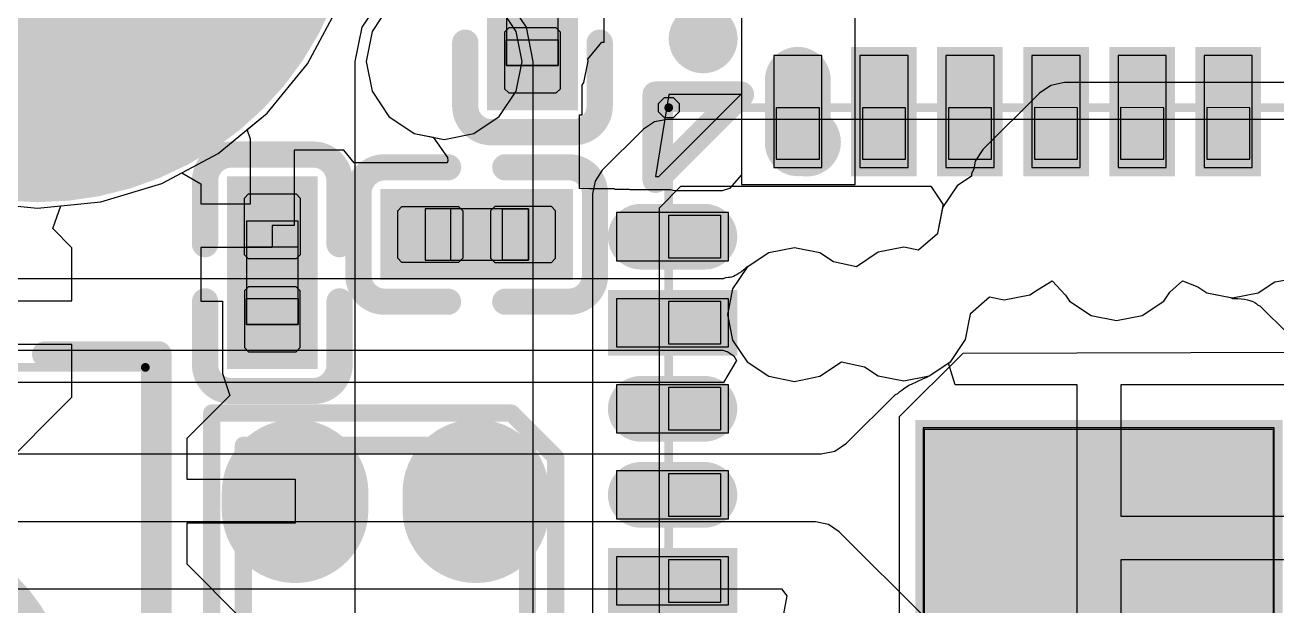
# Model space of a CAD drawing. Header units: millimetres. Extents: x 68 to 210, y 61 to 114.
# Drawn here: x 73.5 to 80.78, y 82.66 to 86.04 of the extents above; entities that cross this region are included whole.
import ezdxf

# ---------------------------------------------------------------- set-up
doc = ezdxf.new("R2010")
doc.units = ezdxf.units.MM
for name, color, linetype in [('BottomLayer', 5, 'Continuous'), ('BottomOverlay', 54, 'Continuous'), ('BottomPaste', 16, 'Continuous'), ('BottomSolder', 6, 'Continuous'), ('KeepOutLayer', 6, 'Continuous'), ('Mechanical15', 56, 'Continuous'), ('Mechanical4', 56, 'Continuous'), ('Mechanical5', 56, 'Continuous'), ('Mechanical6', 56, 'Continuous'), ('MidLayer1', 16, 'Continuous'), ('MidLayer2', 76, 'Continuous'), ('MultiLayer', 9, 'Continuous'), ('TopLayer', 1, 'Continuous'), ('TopOverlay', 2, 'Continuous'), ('TopSolder', 216, 'Continuous')]:
    doc.layers.add(name, color=color, linetype=linetype)

msp = doc.modelspace()

# ---------------------------------------------------------------- linework, layer by layer
at = {"layer": 'BottomLayer'}
for p, q in [((77.6656, 90.0667), (77.6656, 85.1137)), ((78.326, 85.1137), (78.326, 89.9311)), ((76.8677, 85.9407), (76.8677, 86.2519)), ((75.1455, 85.815), (75.3198, 86.1411)), ((75.6179, 86.1496), (75.5197, 86.0026)), ((77.6656, 86.1296), (77.6656, 85.1708)), ((75.5197, 86.0026), (75.4852, 85.8291)), ((76.773, 85.8425), (76.8536, 85.9407)), ((76.8536, 85.9407), (76.8677, 85.9407)), ((74.9109, 85.5292), (75.1455, 85.815)), ((75.4852, 85.8291), (75.5197, 85.6557)), ((76.7507, 85.7066), (76.7754, 85.8305)), ((76.7754, 85.8305), (76.773, 85.8425)), ((76.7407, 85.6915), (76.7507, 85.7066)), ((76.7407, 85.5193), (76.7407, 85.6915)), ((75.5197, 85.6557), (75.6179, 85.5087)), ((74.7938, 85.4331), (74.9109, 85.5292)), ((76.7256, 85.0905), (76.7256, 85.5193)), ((76.7256, 85.5193), (76.7407, 85.5193)), ((75.6179, 85.5087), (75.7649, 85.4104)), ((74.8134, 85.3783), (74.7938, 85.4331)), ((74.8134, 85.0023), (74.8134, 85.3783)), ((75.7649, 85.4104), (75.8745, 85.3886)), ((75.8745, 85.3886), (75.9571, 85.2711)), ((75.3564, 85.3135), (75.0674, 85.3135)), ((75.0674, 85.3135), (75.0674, 84.8753)), ((75.4152, 85.2395), (75.3564, 85.3135)), ((75.3564, 85.3135), (75.3564, 85.3135)), ((75.9561, 85.2395), (75.4152, 85.2395)), ((75.9605, 85.2519), (75.9561, 85.2395)), ((75.9571, 85.2711), (75.9605, 85.2519)), ((74.299, 85.1203), (74.4154, 85.1825)), ((74.4154, 85.1825), (74.5244, 85.1173)), ((77.6656, 85.1708), (77.5959, 85.0912)), ((73.9452, 85.013), (74.299, 85.1203)), ((74.5244, 85.1173), (74.5244, 85.0023)), ((76.7826, 85.0892), (76.7256, 85.0905)), ((76.926, 85.088), (76.7826, 85.0892)), ((76.9312, 85.0858), (76.926, 85.088)), ((77.0132, 85.085), (76.9312, 85.0858)), ((77.0192, 85.0825), (77.0132, 85.085)), ((77.2526, 85.0825), (77.0192, 85.0825)), ((77.277, 85.0776), (77.2526, 85.0825)), ((77.5959, 85.0912), (77.5535, 85.0776)), ((77.6656, 85.1137), (78.326, 85.1137)), ((73.7122, 84.9901), (73.9452, 85.013)), ((77.5535, 85.0776), (77.277, 85.0776)), ((73.6649, 84.8578), (73.7122, 84.9901)), ((74.5244, 85.0023), (74.8134, 85.0023)), ((75.0674, 84.8753), (74.9404, 84.8753)), ((74.9404, 84.8753), (74.9404, 84.7483)), ((73.7761, 84.7465), (73.6649, 84.8578)), ((73.7761, 84.439), (73.7761, 84.7465)), ((74.9404, 84.7483), (74.5244, 84.7483)), ((74.5244, 84.7483), (74.5244, 84.437)), ((79.341, 84.4732), (79.3851, 84.5026)), ((79.3851, 84.5026), (79.4705, 84.5536)), ((79.4705, 84.5536), (79.5479, 84.4703)), ((80.1536, 84.4878), (80.2269, 84.5541)), ((80.2269, 84.5541), (80.3163, 84.5201)), ((80.3163, 84.5201), (80.3693, 84.4847)), ((80.6667, 84.4847), (80.7633, 84.5493)), ((80.7633, 84.5493), (80.8434, 84.5622)), ((72.8421, 84.439), (73.7761, 84.439)), ((74.5244, 84.437), (74.6514, 84.437)), ((74.6514, 84.437), (74.6514, 84.0156)), ((78.9968, 84.365), (79.106, 84.4608)), ((79.106, 84.4608), (79.1924, 84.4436)), ((79.1924, 84.4436), (79.341, 84.4732)), ((79.5479, 84.4703), (79.5702, 84.4369)), ((79.5702, 84.4369), (79.6962, 84.3526)), ((79.9936, 84.3526), (80.1196, 84.4369)), ((80.1196, 84.4369), (80.1536, 84.4878)), ((80.3693, 84.4847), (80.518, 84.4552)), ((80.518, 84.4552), (80.6667, 84.4847)), ((78.9668, 84.2124), (78.9964, 84.361)), ((78.996, 84.363), (78.9968, 84.365)), ((78.9964, 84.361), (78.996, 84.363)), ((79.6962, 84.3526), (79.8449, 84.3231)), ((79.8449, 84.3231), (79.9936, 84.3526)), ((78.8826, 84.0863), (78.9668, 84.2124)), ((73.7761, 84.185), (72.9691, 84.185)), ((73.7761, 83.8775), (73.7761, 84.185)), ((80.9879, 84.1375), (78.9511, 84.1327)), ((78.9511, 84.1327), (78.5825, 83.7641)), ((78.868, 84.0766), (78.8826, 84.0863)), ((78.9065, 83.9496), (78.868, 84.0766)), ((74.6514, 84.0156), (74.6514, 84.0156)), ((74.6514, 84.0156), (74.694, 83.8886)), ((79.616, 83.9496), (78.9065, 83.9496)), ((79.616, 83.0606), (79.616, 83.9496)), ((81.013, 83.9496), (79.87, 83.9496)), ((79.87, 83.9496), (79.87, 83.1876)), ((73.3416, 83.443), (73.7761, 83.8775)), ((74.694, 83.8886), (74.4437, 83.6383)), ((78.5825, 83.7641), (78.5825, 82.108)), ((74.4437, 83.6383), (74.4437, 83.4008)), ((74.4437, 83.4008), (75.0727, 83.4008)), ((75.0727, 83.4008), (75.0727, 83.1468)), ((75.0727, 83.1468), (74.4437, 83.1468)), ((74.4437, 83.1468), (74.4437, 82.9093)), ((79.87, 83.1876), (81.013, 83.1876)), ((79.616, 82.1716), (79.616, 83.0606)), ((74.4437, 82.9093), (74.7582, 82.5948)), ((81.013, 82.9336), (79.87, 82.9336)), ((79.87, 82.9336), (79.87, 82.1716))]:
    msp.add_line(p, q, dxfattribs=at)
for points, const_width in [([(72.7023, 86.8628, 1), (74.4523, 86.8628, 1)], 1.75), ([(77.9229, 85.7231, 1), (78.0629, 85.7231, 1)], 0.14), ([(77.9229, 85.3531, 1), (78.0629, 85.3531, 1)], 0.14), ([(77.0105, 84.8106, 1), (77.1505, 84.8106, 1)], 0.14), ([(77.3805, 84.8106, 1), (77.5205, 84.8106, 1)], 0.14), ([(77.0105, 83.8106, 1), (77.1505, 83.8106, 1)], 0.14), ([(77.3805, 83.8106, 1), (77.5205, 83.8106, 1)], 0.14), ([(74.8852, 83.3238, 1), (75.2602, 83.3238, 1)], 0.375), ([(75.9352, 83.3238, 1), (76.3102, 83.3238, 1)], 0.375), ([(74.8852, 83.2238, 1), (75.2602, 83.2238, 1)], 0.375), ([(75.9352, 83.2238, 1), (76.3102, 83.2238, 1)], 0.375), ([(77.0105, 83.3105, 1), (77.1505, 83.3105, 1)], 0.14), ([(77.3805, 83.3105, 1), (77.5205, 83.3105, 1)], 0.14)]:
    msp.add_lwpolyline(points, format="xyb", close=True, dxfattribs=dict(at, const_width=const_width))
for points, const_width in [([(77.9929, 85.3531), (77.9929, 85.7231)], 0.28), ([(77.4505, 84.8106), (77.0805, 84.8106)], 0.28), ([(77.4505, 83.8106), (77.0805, 83.8106)], 0.28), ([(75.0727, 83.2238), (75.0727, 83.3238)], 0.75), ([(76.1227, 83.2238), (76.1227, 83.3238)], 0.75), ([(77.4505, 83.3105), (77.0805, 83.3105)], 0.28)]:
    msp.add_lwpolyline(points, dxfattribs=dict(at, const_width=const_width))
for points in [[(76.6137, 85.6463), (76.6137, 86.0147), (76.2897, 85.6463), (76.2897, 86.0147)], [(78.353, 85.8631), (78.353, 85.2131), (78.633, 85.8631), (78.633, 85.2131)], [(78.8529, 85.8631), (78.8529, 85.2131), (79.1329, 85.8631), (79.1329, 85.2131)], [(79.353, 85.8631), (79.353, 85.2131), (79.633, 85.8631), (79.633, 85.2131)], [(79.8529, 85.8631), (79.8529, 85.2131), (80.1329, 85.8631), (80.1329, 85.2131)], [(80.353, 85.8631), (80.353, 85.2131), (80.633, 85.8631), (80.633, 85.2131)], [(75.1024, 84.691), (75.1024, 85.0595), (74.7784, 84.691), (74.7784, 85.0595)], [(76.0376, 84.9855), (75.6692, 84.9855), (76.0376, 84.6615), (75.6692, 84.6615)], [(76.5861, 84.9855), (76.2176, 84.9855), (76.5861, 84.6615), (76.2176, 84.6615)], [(75.1024, 84.1426), (75.1024, 84.511), (74.7784, 84.1426), (74.7784, 84.511)], [(76.9405, 84.4505), (76.9405, 84.1705), (77.5905, 84.4505), (77.5905, 84.1705)], [(78.727, 83.6956), (78.727, 82.4256), (80.759, 83.6956), (80.759, 82.4256)], [(76.9404, 82.9506), (76.9404, 82.6706), (77.5905, 82.9506), (77.5905, 82.6706)]]:
    msp.add_solid(points, dxfattribs=at)
at = {"layer": 'BottomOverlay'}
for p, q in [((77.243, 85.6367), (77.1668, 85.1606)), ((77.1863, 85.1606), (77.6625, 85.6367)), ((77.6625, 85.6367), (77.243, 85.6367)), ((77.1668, 85.1606), (77.1863, 85.1606))]:
    msp.add_line(p, q, dxfattribs=at)
for points, const_width in [([(77.5431, 85.9605, 1), (77.3429, 85.9605, 1)], 0.2), ([(77.2929, 85.9605, 1), (77.3929, 85.9605, 1)], 0.1), ([(77.4931, 85.9605, 1), (77.5931, 85.9605, 1)], 0.1), ([(76.023, 85.9385, 1), (76.0992, 85.9385, 1)], 0.0762), ([(76.8042, 85.9385, 1), (76.8804, 85.9385, 1)], 0.0762), ([(77.1287, 85.6367, 1), (77.2049, 85.6367, 1)], 0.0762), ([(77.1287, 85.6367, 1), (77.2049, 85.6367, 1)], 0.0762), ([(77.6244, 85.6367, 1), (77.7006, 85.6367, 1)], 0.0762), ([(77.6245, 85.6367, 1), (77.7005, 85.6367, 1)], 0.076), ([(76.023, 85.5701, 1), (76.0992, 85.5701, 1)], 0.0762), ([(76.023, 85.5701, 1), (76.0992, 85.5701, 1)], 0.0762), ([(76.8042, 85.5701, 1), (76.8804, 85.5701, 1)], 0.0762), ([(76.8042, 85.5701, 1), (76.8804, 85.5701, 1)], 0.0762), ([(76.1754, 85.4177, 1), (76.2516, 85.4177, 1)], 0.0762), ([(76.1754, 85.4177, 1), (76.2516, 85.4177, 1)], 0.0762), ([(76.6518, 85.4177, 1), (76.728, 85.4177, 1)], 0.0762), ([(76.6518, 85.4177, 1), (76.728, 85.4177, 1)], 0.0762), ([(74.6641, 85.2881, 1), (74.7403, 85.2881, 1)], 0.0762), ([(74.6641, 85.2881, 1), (74.7403, 85.2881, 1)], 0.0762), ([(75.1405, 85.2881, 1), (75.2167, 85.2881, 1)], 0.0762), ([(75.1405, 85.2881, 1), (75.2167, 85.2881, 1)], 0.0762), ([(75.5549, 85.2141, 1), (75.6311, 85.2141, 1)], 0.0762), ([(75.5549, 85.2141, 1), (75.6311, 85.2141, 1)], 0.0762), ([(75.9233, 85.2141, 1), (75.9995, 85.2141, 1)], 0.0762), ([(76.2557, 85.2141, 1), (76.3319, 85.2141, 1)], 0.0762), ([(76.6242, 85.2141, 1), (76.7004, 85.2141, 1)], 0.0762), ([(76.6242, 85.2141, 1), (76.7004, 85.2141, 1)], 0.0762), ([(74.5117, 85.1357, 1), (74.5879, 85.1357, 1)], 0.0762), ([(74.5117, 85.1357, 1), (74.5879, 85.1357, 1)], 0.0762), ([(75.2929, 85.1357, 1), (75.3691, 85.1357, 1)], 0.0762), ([(75.2929, 85.1357, 1), (75.3691, 85.1357, 1)], 0.0762), ([(77.1287, 85.141, 1), (77.2049, 85.141, 1)], 0.0762), ([(77.1288, 85.141, 1), (77.2048, 85.141, 1)], 0.076), ([(75.4025, 85.0617, 1), (75.4787, 85.0617, 1)], 0.0762), ([(75.4025, 85.0617, 1), (75.4787, 85.0617, 1)], 0.0762), ([(76.7766, 85.0617, 1), (76.8528, 85.0617, 1)], 0.0762), ([(76.7766, 85.0617, 1), (76.8528, 85.0617, 1)], 0.0762), ([(74.5117, 84.7672, 1), (74.5879, 84.7672, 1)], 0.0762), ([(75.2929, 84.7672, 1), (75.3691, 84.7672, 1)], 0.0762), ([(75.4025, 84.5853, 1), (75.4787, 84.5853, 1)], 0.0762), ([(75.4025, 84.5853, 1), (75.4787, 84.5853, 1)], 0.0762), ([(76.7766, 84.5853, 1), (76.8528, 84.5853, 1)], 0.0762), ([(76.7766, 84.5853, 1), (76.8528, 84.5853, 1)], 0.0762), ([(74.5117, 84.4348, 1), (74.5879, 84.4348, 1)], 0.0762), ([(75.2929, 84.4348, 1), (75.3691, 84.4348, 1)], 0.0762), ([(75.5549, 84.4329, 1), (75.6311, 84.4329, 1)], 0.0762), ([(75.5549, 84.4329, 1), (75.6311, 84.4329, 1)], 0.0762), ([(75.9233, 84.4329, 1), (75.9995, 84.4329, 1)], 0.0762), ([(76.2557, 84.4329, 1), (76.3319, 84.4329, 1)], 0.0762), ([(76.6242, 84.4329, 1), (76.7004, 84.4329, 1)], 0.0762), ([(76.6242, 84.4329, 1), (76.7004, 84.4329, 1)], 0.0762), ([(73.583, 84.1274, 1), (73.6592, 84.1274, 1)], 0.0762), ([(74.241, 84.1274, 1), (74.3172, 84.1274, 1)], 0.0762), ([(74.241, 84.1274, 1), (74.3172, 84.1274, 1)], 0.0762), ([(74.5117, 84.0664, 1), (74.5879, 84.0664, 1)], 0.0762), ([(74.5117, 84.0664, 1), (74.5879, 84.0664, 1)], 0.0762), ([(75.2929, 84.0664, 1), (75.3691, 84.0664, 1)], 0.0762), ([(75.2929, 84.0664, 1), (75.3691, 84.0664, 1)], 0.0762), ([(74.6641, 83.914, 1), (74.7403, 83.914, 1)], 0.0762), ([(74.6641, 83.914, 1), (74.7403, 83.914, 1)], 0.0762), ([(75.1405, 83.914, 1), (75.2167, 83.914, 1)], 0.0762), ([(75.1405, 83.914, 1), (75.2167, 83.914, 1)], 0.0762), ([(74.5637, 83.7857, 1), (74.6137, 83.7857, 1)], 0.05), ([(74.5637, 83.7857, 1), (74.6137, 83.7857, 1)], 0.05), ([(76.3038, 83.7857, 1), (76.3538, 83.7857, 1)], 0.05), ([(76.3038, 83.7857, 1), (76.3538, 83.7857, 1)], 0.05), ([(76.5619, 83.5275, 1), (76.6119, 83.5275, 1)], 0.05), ([(76.5619, 83.5275, 1), (76.6119, 83.5275, 1)], 0.05), ([(73.6379, 82.1013, 1), (71.8379, 82.1013, 1)], 0.254)]:
    msp.add_lwpolyline(points, format="xyb", close=True, dxfattribs=dict(at, const_width=const_width))
for points, const_width in [([(76.0611, 85.5701), (76.0611, 85.9385)], 0.1524), ([(76.8423, 85.5701), (76.8423, 85.9385)], 0.1524), ([(77.1668, 85.6367), (77.6625, 85.6367)], 0.1524), ([(77.1668, 85.141), (77.1668, 85.6367)], 0.1524), ([(77.1668, 85.141), (77.6625, 85.6367)], 0.152), ([(76.2135, 85.4177), (76.6899, 85.4177)], 0.1524), ([(74.7022, 85.2881), (75.1786, 85.2881)], 0.1524), ([(75.593, 85.2141), (75.9614, 85.2141)], 0.1524), ([(76.2938, 85.2141), (76.6623, 85.2141)], 0.1524), ([(74.5498, 84.7672), (74.5498, 85.1357)], 0.1524), ([(75.331, 84.7672), (75.331, 85.1357)], 0.1524), ([(75.4406, 84.5853), (75.4406, 85.0617)], 0.1524), ([(76.8147, 84.5853), (76.8147, 85.0617)], 0.1524), ([(74.5498, 84.0664), (74.5498, 84.4348)], 0.1524), ([(75.331, 84.0664), (75.331, 84.4348)], 0.1524), ([(75.593, 84.4329), (75.9614, 84.4329)], 0.1524), ([(76.2938, 84.4329), (76.6623, 84.4329)], 0.1524), ([(73.6211, 84.1274), (74.2791, 84.1274)], 0.1524), ([(74.2791, 80.075), (74.2791, 84.1274)], 0.1524), ([(74.7022, 83.914), (75.1786, 83.914)], 0.1524), ([(74.5887, 83.7857), (76.3288, 83.7857)], 0.1), ([(74.5887, 81.3987), (74.5887, 83.7857)], 0.1), ([(76.3288, 83.7857), (76.5869, 83.5275)], 0.1), ([(76.5869, 81.3987), (76.5869, 83.5275)], 0.1)]:
    msp.add_lwpolyline(points, dxfattribs=dict(at, const_width=const_width))
at = {"layer": 'BottomOverlay', "const_width": 0.1524}
for points in [[(76.2135, 85.4177, -0.414214), (76.0611, 85.5701)], [(76.8423, 85.5701, -0.414214), (76.6899, 85.4177)], [(74.5498, 85.1357, -0.414214), (74.7022, 85.2881)], [(75.1786, 85.2881, -0.414214), (75.331, 85.1357)], [(75.4406, 85.0617, -0.414214), (75.593, 85.2141)], [(76.6623, 85.2141, -0.414214), (76.8147, 85.0617)], [(75.593, 84.4329, -0.414214), (75.4406, 84.5853)], [(76.8147, 84.5853, -0.414214), (76.6623, 84.4329)], [(74.7022, 83.914, -0.414214), (74.5498, 84.0664)], [(75.331, 84.0664, -0.414214), (75.1786, 83.914)]]:
    msp.add_lwpolyline(points, format="xyb", dxfattribs=at)
at = {"layer": 'BottomPaste'}
for p, q in [((76.3137, 86.0237), (76.2897, 85.9997)), ((76.2897, 85.9997), (76.2897, 85.6703)), ((76.5897, 86.0237), (76.3137, 86.0237)), ((76.6137, 85.9997), (76.5897, 86.0237)), ((76.6137, 85.6703), (76.6137, 85.9997)), ((78.1329, 85.863), (77.8529, 85.863)), ((77.8529, 85.863), (77.8529, 85.2131)), ((78.1329, 85.2131), (78.1329, 85.863)), ((78.633, 85.863), (78.353, 85.863)), ((78.353, 85.863), (78.353, 85.2131)), ((78.633, 85.2131), (78.633, 85.863)), ((79.1329, 85.863), (78.8529, 85.863)), ((78.8529, 85.863), (78.8529, 85.2131)), ((79.1329, 85.2131), (79.1329, 85.863)), ((79.633, 85.863), (79.353, 85.863)), ((79.353, 85.863), (79.353, 85.2131)), ((79.633, 85.2131), (79.633, 85.863)), ((80.1329, 85.863), (79.8529, 85.863)), ((79.8529, 85.863), (79.8529, 85.213)), ((80.1329, 85.2131), (80.1329, 85.863)), ((80.633, 85.863), (80.353, 85.863)), ((80.353, 85.863), (80.353, 85.2131)), ((80.633, 85.2131), (80.633, 85.863)), ((76.2897, 85.6703), (76.3137, 85.6463)), ((76.5897, 85.6463), (76.6137, 85.6703)), ((76.3137, 85.6463), (76.5897, 85.6463)), ((77.8529, 85.2131), (78.1329, 85.2131)), ((78.353, 85.2131), (78.633, 85.2131)), ((78.8529, 85.2131), (79.1329, 85.2131)), ((79.353, 85.2131), (79.633, 85.2131)), ((79.8529, 85.213), (80.1329, 85.2131)), ((80.353, 85.2131), (80.633, 85.2131)), ((74.7784, 85.0355), (74.8024, 85.0595)), ((74.7784, 84.706), (74.7784, 85.0355)), ((74.8024, 85.0595), (75.0784, 85.0595)), ((75.0784, 85.0595), (75.1024, 85.0355)), ((75.1024, 85.0355), (75.1024, 84.706)), ((75.6692, 84.9615), (75.6932, 84.9855)), ((75.6692, 84.6855), (75.6692, 84.9615)), ((75.6932, 84.9855), (76.0226, 84.9855)), ((76.0226, 84.9855), (76.0466, 84.9615)), ((76.0466, 84.9615), (76.0466, 84.6855)), ((76.2326, 84.9855), (76.2086, 84.9615)), ((76.2086, 84.9615), (76.2086, 84.6855)), ((76.5621, 84.9855), (76.2326, 84.9855)), ((76.5861, 84.9615), (76.5621, 84.9855)), ((76.5861, 84.6855), (76.5861, 84.9615)), ((77.5905, 84.9506), (76.9405, 84.9506)), ((76.9405, 84.9506), (76.9405, 84.6706)), ((77.5905, 84.6706), (77.5905, 84.9506)), ((74.8024, 84.682), (74.7784, 84.706)), ((75.0784, 84.682), (74.8024, 84.682)), ((75.1024, 84.706), (75.0784, 84.682)), ((75.6932, 84.6615), (75.6692, 84.6855)), ((76.0226, 84.6615), (75.6932, 84.6615)), ((76.0466, 84.6855), (76.0226, 84.6615)), ((76.2086, 84.6855), (76.2326, 84.6615)), ((76.2326, 84.6615), (76.5621, 84.6615)), ((76.5621, 84.6615), (76.5861, 84.6855)), ((76.9405, 84.6706), (77.5905, 84.6706)), ((74.8024, 84.52), (74.7784, 84.496)), ((75.0784, 84.52), (74.8024, 84.52)), ((75.1024, 84.496), (75.0784, 84.52)), ((74.7784, 84.496), (74.7784, 84.1666)), ((75.1024, 84.1666), (75.1024, 84.496)), ((77.5905, 84.4505), (76.9405, 84.4505)), ((76.9405, 84.4505), (76.9405, 84.1705)), ((77.5905, 84.1705), (77.5905, 84.4505)), ((74.7784, 84.1666), (74.8024, 84.1426)), ((74.8024, 84.1426), (75.0784, 84.1426)), ((75.0784, 84.1426), (75.1024, 84.1666)), ((76.9405, 84.1705), (77.5905, 84.1705)), ((77.5905, 83.9506), (76.9405, 83.9506)), ((76.9405, 83.9506), (76.9405, 83.6706)), ((77.5905, 83.6706), (77.5905, 83.9506)), ((76.9405, 83.6706), (77.5905, 83.6706)), ((80.7604, 83.6996), (78.7218, 83.6996)), ((78.7218, 83.6996), (78.7218, 82.4276)), ((80.7604, 82.4276), (80.7604, 83.6996)), ((77.5905, 83.4505), (76.9405, 83.4505)), ((76.9405, 83.4505), (76.9405, 83.1705)), ((77.5905, 83.1705), (77.5905, 83.4505)), ((76.9405, 83.1705), (77.5905, 83.1705)), ((77.5905, 82.9506), (76.9405, 82.9506)), ((76.9405, 82.9506), (76.9405, 82.6706)), ((77.5905, 82.6706), (77.5905, 82.9506)), ((76.9405, 82.6706), (77.5905, 82.6706))]:
    msp.add_line(p, q, dxfattribs=at)
at = {"layer": 'BottomPaste', "const_width": 0.75}
for points in [[(75.0727, 83.2238), (75.0727, 83.3238)], [(76.1227, 83.2238), (76.1227, 83.3238)]]:
    msp.add_lwpolyline(points, dxfattribs=at)
at = {"layer": 'BottomPaste', "const_width": 0.375}
for points in [[(74.8852, 83.3238, 1), (75.2602, 83.3238, 1)], [(75.9352, 83.3238, 1), (76.3102, 83.3238, 1)], [(74.8852, 83.2238, 1), (75.2602, 83.2238, 1)], [(75.9352, 83.2238, 1), (76.3102, 83.2238, 1)]]:
    msp.add_lwpolyline(points, format="xyb", close=True, dxfattribs=at)
at = {"layer": 'BottomPaste'}
for points in [[(76.6137, 85.6463), (76.6137, 86.0147), (76.2897, 85.6463), (76.2897, 86.0147)], [(75.1024, 84.691), (75.1024, 85.0595), (74.7784, 84.691), (74.7784, 85.0595)], [(76.0376, 84.9855), (75.6692, 84.9855), (76.0376, 84.6615), (75.6692, 84.6615)], [(76.5861, 84.9855), (76.2176, 84.9855), (76.5861, 84.6615), (76.2176, 84.6615)], [(75.1024, 84.1426), (75.1024, 84.511), (74.7784, 84.1426), (74.7784, 84.511)]]:
    msp.add_solid(points, dxfattribs=at)
at = {"layer": 'BottomSolder'}
for points, const_width in [([(72.6515, 86.8628, 1), (74.5031, 86.8628, 1)], 1.8516), ([(77.8975, 85.7231, 1), (78.0883, 85.7231, 1)], 0.1908), ([(77.8975, 85.3531, 1), (78.0883, 85.3531, 1)], 0.1908), ([(76.9851, 84.8106, 1), (77.1759, 84.8106, 1)], 0.1908), ([(77.3551, 84.8106, 1), (77.5459, 84.8106, 1)], 0.1908), ([(76.9851, 83.8106, 1), (77.1759, 83.8106, 1)], 0.1908), ([(77.3551, 83.8106, 1), (77.5459, 83.8106, 1)], 0.1908), ([(74.8598, 83.3238, 1), (75.2856, 83.3238, 1)], 0.4258), ([(75.9098, 83.3238, 1), (76.3356, 83.3238, 1)], 0.4258), ([(74.8598, 83.2238, 1), (75.2856, 83.2238, 1)], 0.4258), ([(75.9098, 83.2238, 1), (76.3356, 83.2238, 1)], 0.4258), ([(76.9851, 83.3105, 1), (77.1759, 83.3105, 1)], 0.1908), ([(77.3551, 83.3105, 1), (77.5459, 83.3105, 1)], 0.1908)]:
    msp.add_lwpolyline(points, format="xyb", close=True, dxfattribs=dict(at, const_width=const_width))
for points, const_width in [([(77.9929, 85.3531), (77.9929, 85.7231)], 0.3816), ([(77.4505, 84.8106), (77.0805, 84.8106)], 0.3816), ([(77.4505, 83.8106), (77.0805, 83.8106)], 0.3816), ([(75.0727, 83.2238), (75.0727, 83.3238)], 0.8516), ([(76.1227, 83.2238), (76.1227, 83.3238)], 0.8516), ([(77.4505, 83.3105), (77.0805, 83.3105)], 0.3816)]:
    msp.add_lwpolyline(points, dxfattribs=dict(at, const_width=const_width))
for points in [[(76.7153, 85.5447), (76.7153, 86.1163), (76.1881, 85.5447), (76.1881, 86.1163)], [(78.3022, 85.9139), (78.3022, 85.1623), (78.6838, 85.9139), (78.6838, 85.1623)], [(78.8021, 85.9139), (78.8021, 85.1623), (79.1837, 85.9139), (79.1837, 85.1623)], [(79.3022, 85.9139), (79.3022, 85.1623), (79.6838, 85.9139), (79.6838, 85.1623)], [(79.8021, 85.9139), (79.8021, 85.1623), (80.1837, 85.9139), (80.1837, 85.1623)], [(80.3022, 85.9139), (80.3022, 85.1623), (80.6838, 85.9139), (80.6838, 85.1623)], [(75.204, 84.5894), (75.204, 85.1611), (74.6768, 84.5894), (74.6768, 85.1611)], [(76.1392, 85.0871), (75.5676, 85.0871), (76.1392, 84.5599), (75.5676, 84.5599)], [(76.6877, 85.0871), (76.116, 85.0871), (76.6877, 84.5599), (76.116, 84.5599)], [(75.204, 84.041), (75.204, 84.6126), (74.6768, 84.041), (74.6768, 84.6126)], [(76.8897, 84.5013), (76.8897, 84.1197), (77.6413, 84.5013), (77.6413, 84.1197)], [(78.6762, 83.7464), (78.6762, 82.3748), (80.8098, 83.7464), (80.8098, 82.3748)], [(76.8896, 83.0014), (76.8896, 82.6198), (77.6413, 83.0014), (77.6413, 82.6198)]]:
    msp.add_solid(points, dxfattribs=at)
at = {"layer": 'KeepOutLayer', "const_width": 0.00254}
msp.add_lwpolyline([(69.125, 81.0924, -1), (89.625, 81.0924)], format="xyb", dxfattribs=at)
at = {"layer": 'Mechanical15'}
for p, q in [((77.1831, 85.5853), (77.2183, 85.6204)), ((77.2183, 85.6204), (77.2679, 85.6204)), ((77.2679, 85.6204), (77.3031, 85.5853)), ((77.1831, 85.5356), (77.1831, 85.5853)), ((77.2183, 85.5005), (77.1831, 85.5356)), ((77.3031, 85.5356), (77.2679, 85.5005)), ((77.3031, 85.5853), (77.3031, 85.5356)), ((78.118, 85.5605), (77.868, 85.5605)), ((77.868, 85.5605), (77.868, 85.2605)), ((78.118, 85.2605), (78.118, 85.5605)), ((78.618, 85.5605), (78.368, 85.5605)), ((78.368, 85.5605), (78.368, 85.2605)), ((78.618, 85.2605), (78.618, 85.5605)), ((79.118, 85.5605), (78.868, 85.5605)), ((78.868, 85.5605), (78.868, 85.2605)), ((79.118, 85.2605), (79.118, 85.5605)), ((79.618, 85.5605), (79.368, 85.5606)), ((79.368, 85.5606), (79.368, 85.2605)), ((79.618, 85.2605), (79.618, 85.5605)), ((80.118, 85.5605), (79.868, 85.5606)), ((79.868, 85.5606), (79.868, 85.2605)), ((80.118, 85.2605), (80.118, 85.5605)), ((80.618, 85.5605), (80.368, 85.5606)), ((80.368, 85.5606), (80.368, 85.2605)), ((80.618, 85.2605), (80.618, 85.5605)), ((77.2679, 85.5005), (77.2183, 85.5005)), ((77.868, 85.2605), (78.118, 85.2605)), ((78.368, 85.2605), (78.618, 85.2605)), ((78.868, 85.2605), (79.118, 85.2605)), ((79.368, 85.2605), (79.618, 85.2605)), ((79.868, 85.2605), (80.118, 85.2605)), ((80.368, 85.2605), (80.618, 85.2605)), ((77.243, 84.9356), (77.543, 84.9356)), ((77.243, 84.6855), (77.243, 84.9356)), ((77.543, 84.9356), (77.543, 84.6855)), ((77.543, 84.6855), (77.243, 84.6855)), ((77.243, 84.4356), (77.543, 84.4356)), ((77.243, 84.1855), (77.243, 84.4356)), ((77.543, 84.4356), (77.543, 84.1855)), ((77.543, 84.1855), (77.243, 84.1855)), ((77.243, 83.9356), (77.543, 83.9356)), ((77.243, 83.6855), (77.243, 83.9356)), ((77.543, 83.9356), (77.543, 83.6855)), ((77.543, 83.6855), (77.243, 83.6855)), ((80.7552, 83.6904), (78.7264, 83.6904)), ((78.7264, 83.6904), (78.7264, 82.4115)), ((80.7552, 82.4115), (80.7552, 83.6904)), ((77.243, 83.4356), (77.543, 83.4356)), ((77.243, 83.1855), (77.243, 83.4356)), ((77.543, 83.4356), (77.543, 83.1855)), ((77.543, 83.1855), (77.243, 83.1855)), ((77.243, 82.9356), (77.543, 82.9356)), ((77.243, 82.6855), (77.243, 82.9356)), ((77.543, 82.9356), (77.543, 82.6855)), ((77.543, 82.6855), (77.243, 82.6855))]:
    msp.add_line(p, q, dxfattribs=at)
for points, const_width in [([(77.243, 85.5605), (82.243, 85.5605)], 0.0508), ([(77.243, 85.5605), (77.243, 80.5606)], 0.0508), ([(71.2729, 84.0512), (74.2029, 84.0512)], 0.0508), ([(74.2029, 80.1512), (74.2029, 84.0512)], 0.0508), ([(74.7727, 81.5988), (74.7727, 83.5988)], 0.1), ([(74.7727, 83.5988), (76.4227, 83.5988)], 0.1), ([(76.4227, 81.5988), (76.4227, 83.5988)], 0.1)]:
    msp.add_lwpolyline(points, dxfattribs=dict(at, const_width=const_width))
for points, const_width in [([(77.2303, 85.5605, 1), (77.2557, 85.5605, 1)], 0.0254), ([(77.2303, 85.5605, 1), (77.2557, 85.5605, 1)], 0.0254), ([(74.1902, 84.0512, 1), (74.2156, 84.0512, 1)], 0.0254), ([(74.1902, 84.0512, 1), (74.2156, 84.0512, 1)], 0.0254), ([(74.7477, 83.5988, 1), (74.7977, 83.5988, 1)], 0.05), ([(74.7477, 83.5988, 1), (74.7977, 83.5988, 1)], 0.05), ([(76.3977, 83.5988, 1), (76.4477, 83.5988, 1)], 0.05), ([(76.3977, 83.5988, 1), (76.4477, 83.5988, 1)], 0.05)]:
    msp.add_lwpolyline(points, format="xyb", close=True, dxfattribs=dict(at, const_width=const_width))
at = {"layer": 'Mechanical4'}
for p, q in [((76.3017, 86.4047), (76.3017, 85.8047)), ((76.6017, 85.8047), (76.6017, 86.4047)), ((76.3017, 85.8047), (76.6017, 85.8047)), ((76.4276, 84.9735), (75.8276, 84.9735)), ((75.8276, 84.9735), (75.8276, 84.6735)), ((76.4276, 84.6735), (76.4276, 84.9735)), ((75.0904, 84.901), (74.7904, 84.901)), ((74.7904, 84.901), (74.7904, 84.301)), ((75.0904, 84.301), (75.0904, 84.901)), ((75.8276, 84.6735), (76.4276, 84.6735)), ((74.7904, 84.301), (75.0904, 84.301))]:
    msp.add_line(p, q, dxfattribs=at)
at = {"layer": 'Mechanical5'}
for p, q in [((76.3017, 85.8047), (76.3017, 85.9547)), ((76.3017, 85.9547), (76.6017, 85.9547)), ((76.6017, 85.9547), (76.6017, 85.8047)), ((76.6017, 85.8047), (76.3017, 85.8047)), ((75.9776, 84.9735), (75.8276, 84.9735)), ((75.8276, 84.9735), (75.8276, 84.6735)), ((75.9776, 84.6735), (75.9776, 84.9735)), ((76.2776, 84.9735), (76.4276, 84.9735)), ((76.2776, 84.6735), (76.2776, 84.9735)), ((76.4276, 84.9735), (76.4276, 84.6735)), ((75.0904, 84.901), (74.7904, 84.901)), ((74.7904, 84.901), (74.7904, 84.751)), ((75.0904, 84.751), (75.0904, 84.901)), ((74.7904, 84.751), (75.0904, 84.751)), ((75.8276, 84.6735), (75.9776, 84.6735)), ((76.4276, 84.6735), (76.2776, 84.6735)), ((74.7904, 84.301), (74.7904, 84.451)), ((74.7904, 84.451), (75.0904, 84.451)), ((75.0904, 84.451), (75.0904, 84.301)), ((75.0904, 84.301), (74.7904, 84.301))]:
    msp.add_line(p, q, dxfattribs=at)
at = {"layer": 'Mechanical6'}
for points, const_width in [([(78.143, 85.3605, 1), (77.9429, 85.3605, 1)], 0.2), ([(77.8929, 85.3605, 1), (77.9929, 85.3605, 1)], 0.1), ([(78.093, 85.3605, 1), (78.193, 85.3605, 1)], 0.1)]:
    msp.add_lwpolyline(points, format="xyb", close=True, dxfattribs=dict(at, const_width=const_width))
at = {"layer": 'MidLayer1'}
for p, q in [((75.5721, 86.1954), (75.4599, 86.0274)), ((76.4169, 86.0274), (76.3046, 86.1954)), ((75.1455, 85.815), (75.3198, 86.1411)), ((75.4599, 86.0274), (75.4204, 85.8291)), ((76.4563, 85.8291), (76.4169, 86.0274)), ((74.9109, 85.5292), (75.1455, 85.815)), ((75.4204, 85.8291), (75.4204, 81.2216)), ((76.4563, 81.4361), (76.4563, 85.8291)), ((74.6251, 85.2946), (74.9109, 85.5292)), ((77.1595, 85.4777), (77.0964, 85.4356)), ((77.2338, 85.4925), (77.1595, 85.4777)), ((82.3897, 85.4925), (77.2338, 85.4925)), ((77.2338, 85.4925), (77.2338, 85.4925)), ((77.0964, 85.4356), (76.8573, 85.1965)), ((77.0964, 85.4356), (77.0964, 85.4356)), ((74.299, 85.1203), (74.6251, 85.2946)), ((76.8573, 85.1965), (76.8152, 85.1335)), ((73.9452, 85.013), (74.299, 85.1203)), ((76.8152, 85.1335), (76.8004, 85.0591)), ((77.1889, 84.9787), (77.3142, 85.104)), ((77.3142, 85.104), (78.765, 85.104)), ((78.765, 85.104), (78.8362, 84.9998)), ((73.2093, 85.013), (73.5773, 84.9768)), ((73.5773, 84.9768), (73.9452, 85.013)), ((76.8004, 85.0591), (76.8004, 81.4328)), ((77.1889, 81.5132), (77.1889, 84.9787)), ((78.8327, 84.977), (78.8039, 84.8321)), ((78.8362, 84.9998), (78.8327, 84.977)), ((78.8034, 84.8281), (78.6943, 84.7323)), ((78.8043, 84.8301), (78.8034, 84.8281)), ((78.8039, 84.8321), (78.8043, 84.8301)), ((77.9729, 84.7469), (77.8243, 84.7174)), ((78.1216, 84.7174), (77.9729, 84.7469)), ((78.4593, 84.7199), (78.3332, 84.6357)), ((78.6079, 84.7495), (78.4593, 84.7199)), ((78.6943, 84.7323), (78.6079, 84.7495)), ((77.8243, 84.7174), (77.6982, 84.6332)), ((78.2, 84.665), (78.1216, 84.7174)), ((78.3332, 84.6357), (78.2, 84.665)), ((77.6982, 84.6332), (77.614, 84.5071)), ((77.614, 84.5071), (77.5845, 84.3585)), ((79.341, 84.4732), (79.3851, 84.5026)), ((79.3851, 84.5026), (79.4705, 84.5536)), ((79.4705, 84.5536), (79.5479, 84.4703)), ((80.1536, 84.4878), (80.2269, 84.5541)), ((80.2269, 84.5541), (80.3163, 84.5201)), ((80.3163, 84.5201), (80.3693, 84.4847)), ((80.6667, 84.4847), (80.7633, 84.5493)), ((80.7633, 84.5493), (80.8434, 84.5622)), ((78.9968, 84.365), (79.106, 84.4608)), ((79.106, 84.4608), (79.1924, 84.4436)), ((79.1924, 84.4436), (79.341, 84.4732)), ((79.5479, 84.4703), (79.5702, 84.4369)), ((79.5702, 84.4369), (79.6962, 84.3526)), ((79.9936, 84.3526), (80.1196, 84.4369)), ((80.1196, 84.4369), (80.1536, 84.4878)), ((80.3693, 84.4847), (80.518, 84.4552)), ((80.518, 84.4552), (80.6667, 84.4847)), ((77.5845, 84.3585), (77.614, 84.2098)), ((78.9668, 84.2124), (78.9964, 84.361)), ((78.996, 84.363), (78.9968, 84.365)), ((78.9964, 84.361), (78.996, 84.363)), ((79.6962, 84.3526), (79.8449, 84.3231)), ((79.8449, 84.3231), (79.9936, 84.3526)), ((77.614, 84.2098), (77.6982, 84.0838)), ((78.8826, 84.0863), (78.9668, 84.2124)), ((77.6982, 84.0838), (77.8243, 83.9996)), ((78.1216, 83.9996), (78.2476, 84.0838)), ((78.2476, 84.0838), (78.3808, 84.0545)), ((78.7566, 84.0021), (78.8826, 84.0863)), ((77.8243, 83.9996), (77.9729, 83.97)), ((77.9729, 83.97), (78.1216, 83.9996)), ((78.3808, 84.0545), (78.4593, 84.0021)), ((78.4593, 84.0021), (78.6079, 83.9726)), ((78.6079, 83.9726), (78.7566, 84.0021))]:
    msp.add_line(p, q, dxfattribs=at)
at = {"layer": 'MidLayer1', "const_width": 1.75}
msp.add_lwpolyline([(72.7023, 86.8628, 1), (74.4523, 86.8628, 1)], format="xyb", close=True, dxfattribs=at)
at = {"layer": 'MidLayer2'}
for p, q in [((75.1455, 85.815), (75.3198, 86.1411)), ((75.6179, 86.1496), (75.5197, 86.0026)), ((76.3571, 86.0026), (76.2588, 86.1496)), ((75.5197, 86.0026), (75.4852, 85.8291)), ((76.3916, 85.8291), (76.3571, 86.0026)), ((74.9109, 85.5292), (75.1455, 85.815)), ((75.4852, 85.8291), (75.5197, 85.6557)), ((76.3571, 85.6557), (76.3916, 85.8291)), ((79.4634, 85.6903), (79.3961, 85.6454)), ((79.5426, 85.7061), (79.4634, 85.6903)), ((79.5427, 85.7061), (79.5426, 85.7061)), ((81.5491, 85.7061), (79.5427, 85.7061)), ((75.5197, 85.6557), (75.6179, 85.5087)), ((76.2588, 85.5087), (76.3571, 85.6557)), ((79.3961, 85.6454), (79.0685, 85.3178)), ((79.3961, 85.6454), (79.3961, 85.6454)), ((74.6251, 85.2946), (74.9109, 85.5292)), ((75.6179, 85.5087), (75.7649, 85.4104)), ((76.1118, 85.4104), (76.2588, 85.5087)), ((75.7649, 85.4104), (75.9384, 85.3759)), ((75.9384, 85.3759), (76.1118, 85.4104)), ((79.0685, 85.3178), (79.0236, 85.2506)), ((74.299, 85.1203), (74.6251, 85.2946)), ((79.0236, 85.2506), (79.0144, 85.2044)), ((79.001, 85.1624), (78.9177, 85.1068)), ((79.0014, 85.1756), (79.001, 85.1624)), ((79.0144, 85.2044), (79.0014, 85.1756)), ((73.9452, 85.013), (74.299, 85.1203)), ((78.9177, 85.1068), (78.8335, 84.9807)), ((73.2093, 85.013), (73.5773, 84.9768)), ((73.5773, 84.9768), (73.9452, 85.013)), ((78.8335, 84.9807), (78.8039, 84.8321)), ((78.8034, 84.8281), (78.6943, 84.7323)), ((78.8043, 84.8301), (78.8034, 84.8281)), ((78.8039, 84.8321), (78.8043, 84.8301)), ((77.9729, 84.7469), (77.8243, 84.7174)), ((78.1216, 84.7174), (77.9729, 84.7469)), ((78.4593, 84.7199), (78.3332, 84.6357)), ((78.6079, 84.7495), (78.4593, 84.7199)), ((78.6943, 84.7323), (78.6079, 84.7495)), ((77.8243, 84.7174), (77.7089, 84.6403)), ((78.2, 84.665), (78.1216, 84.7174)), ((78.3332, 84.6357), (78.2, 84.665)), ((77.5983, 84.5741), (77.5884, 84.5727)), ((77.6083, 84.5764), (77.5983, 84.5741)), ((77.6186, 84.5797), (77.6083, 84.5764)), ((77.6293, 84.5843), (77.6186, 84.5797)), ((77.6407, 84.5903), (77.6293, 84.5843)), ((77.6529, 84.598), (77.6407, 84.5903)), ((77.6657, 84.6075), (77.6529, 84.598)), ((77.6792, 84.619), (77.6657, 84.6075)), ((77.6962, 84.6353), (77.6792, 84.619)), ((77.7089, 84.6403), (77.6962, 84.6353)), ((77.5585, 84.5657), (72.9864, 84.5657)), ((77.572, 84.572), (77.5585, 84.5657)), ((77.5884, 84.5727), (77.572, 84.572)), ((79.341, 84.4732), (79.3851, 84.5026)), ((79.3851, 84.5026), (79.4705, 84.5536)), ((79.4705, 84.5536), (79.5479, 84.4703)), ((80.1536, 84.4878), (80.2269, 84.5541)), ((80.2269, 84.5541), (80.3163, 84.5201)), ((80.3163, 84.5201), (80.3693, 84.4847)), ((78.9968, 84.365), (79.106, 84.4608)), ((79.106, 84.4608), (79.1924, 84.4436)), ((79.1924, 84.4436), (79.341, 84.4732)), ((79.5479, 84.4703), (79.5702, 84.4369)), ((79.5702, 84.4369), (79.6962, 84.3526)), ((79.9936, 84.3526), (80.1196, 84.4369)), ((80.1196, 84.4369), (80.1536, 84.4878)), ((80.3693, 84.4847), (80.5063, 84.4575)), ((80.5063, 84.4575), (80.5186, 84.4522)), ((80.5186, 84.4522), (80.5462, 84.4518)), ((80.5462, 84.4518), (80.568, 84.4503)), ((80.568, 84.4503), (80.5874, 84.4479)), ((80.5874, 84.4479), (80.6041, 84.4447)), ((80.6041, 84.4447), (80.6183, 84.4409)), ((80.6183, 84.4409), (80.63, 84.4368)), ((80.63, 84.4368), (80.6394, 84.4324)), ((80.6394, 84.4324), (80.6469, 84.4281)), ((80.6469, 84.4281), (80.6527, 84.4239)), ((78.9668, 84.2124), (78.9964, 84.361)), ((78.996, 84.363), (78.9968, 84.365)), ((78.9964, 84.361), (78.996, 84.363)), ((80.6527, 84.4239), (80.663, 84.4147)), ((80.663, 84.4147), (80.6772, 84.4097)), ((80.6772, 84.4097), (80.8404, 84.2465)), ((79.6962, 84.3526), (79.8449, 84.3231)), ((79.8449, 84.3231), (79.9936, 84.3526)), ((78.8826, 84.0863), (78.9668, 84.2124)), ((72.9006, 84.1513), (77.5585, 84.1513)), ((77.5585, 84.1513), (77.572, 84.145)), ((77.572, 84.145), (77.5825, 84.1445)), ((77.5825, 84.1445), (77.621, 84.1184)), ((77.6363, 84.0907), (77.5614, 83.9637)), ((77.621, 84.1184), (77.6363, 84.0907)), ((78.7566, 84.0021), (78.8826, 84.0863)), ((78.7192, 83.9846), (78.7427, 83.9935)), ((78.7427, 83.9935), (78.7432, 83.9937)), ((78.7427, 83.9935), (78.7427, 83.9935)), ((78.7427, 83.9935), (78.7427, 83.9935)), ((78.7432, 83.9937), (78.751, 84.001)), ((78.751, 84.001), (78.7566, 84.0021)), ((77.5614, 83.9637), (71.8459, 83.9637)), ((78.5863, 83.9107), (78.5964, 83.9191)), ((78.5964, 83.9191), (78.6069, 83.9269)), ((78.6069, 83.9269), (78.6387, 83.947)), ((78.6387, 83.947), (78.6524, 83.9544)), ((78.6524, 83.9544), (78.7192, 83.9846)), ((78.2758, 83.61), (78.56, 83.8942)), ((78.56, 83.8942), (78.5746, 83.8997)), ((78.5746, 83.8997), (78.5863, 83.9107)), ((78.1293, 83.5493), (78.2086, 83.5651)), ((78.2086, 83.5651), (78.2758, 83.61)), ((71.7601, 83.5493), (78.1293, 83.5493)), ((78.1293, 83.5493), (78.1293, 83.5493)), ((78.0961, 83.1532), (71.8652, 83.1532)), ((78.1704, 83.1384), (78.0961, 83.1532)), ((78.2334, 83.0963), (78.1704, 83.1384)), ((78.7376, 82.5921), (78.2334, 83.0963)), ((71.8638, 82.7647), (77.8981, 82.7647)), ((77.8981, 82.7647), (77.9287, 82.7234)), ((77.9287, 82.7234), (77.8987, 82.557))]:
    msp.add_line(p, q, dxfattribs=at)
at = {"layer": 'MidLayer2', "const_width": 1.75}
msp.add_lwpolyline([(72.7023, 86.8628, 1), (74.4523, 86.8628, 1)], format="xyb", close=True, dxfattribs=at)
at = {"layer": 'MultiLayer', "const_width": 1.75}
msp.add_lwpolyline([(72.7023, 86.8628, 1), (74.4523, 86.8628, 1)], format="xyb", close=True, dxfattribs=at)
at = {"layer": 'TopLayer', "const_width": 1.75}
msp.add_lwpolyline([(72.7023, 86.8628, 1), (74.4523, 86.8628, 1)], format="xyb", close=True, dxfattribs=at)
at = {"layer": 'TopOverlay'}
for points, const_width in [([(71.1394, 75.4492, -1.915428), (87.6038, 75.4487)], 0.254), ([(71.1394, 75.4492, -1.915426), (87.6038, 75.4487)], 0.00254)]:
    msp.add_lwpolyline(points, format="xyb", dxfattribs=dict(at, const_width=const_width))
at = {"layer": 'TopSolder', "const_width": 1.8516}
msp.add_lwpolyline([(72.6515, 86.8628, 1), (74.5031, 86.8628, 1)], format="xyb", close=True, dxfattribs=at)

doc.saveas('drawing.dxf')
